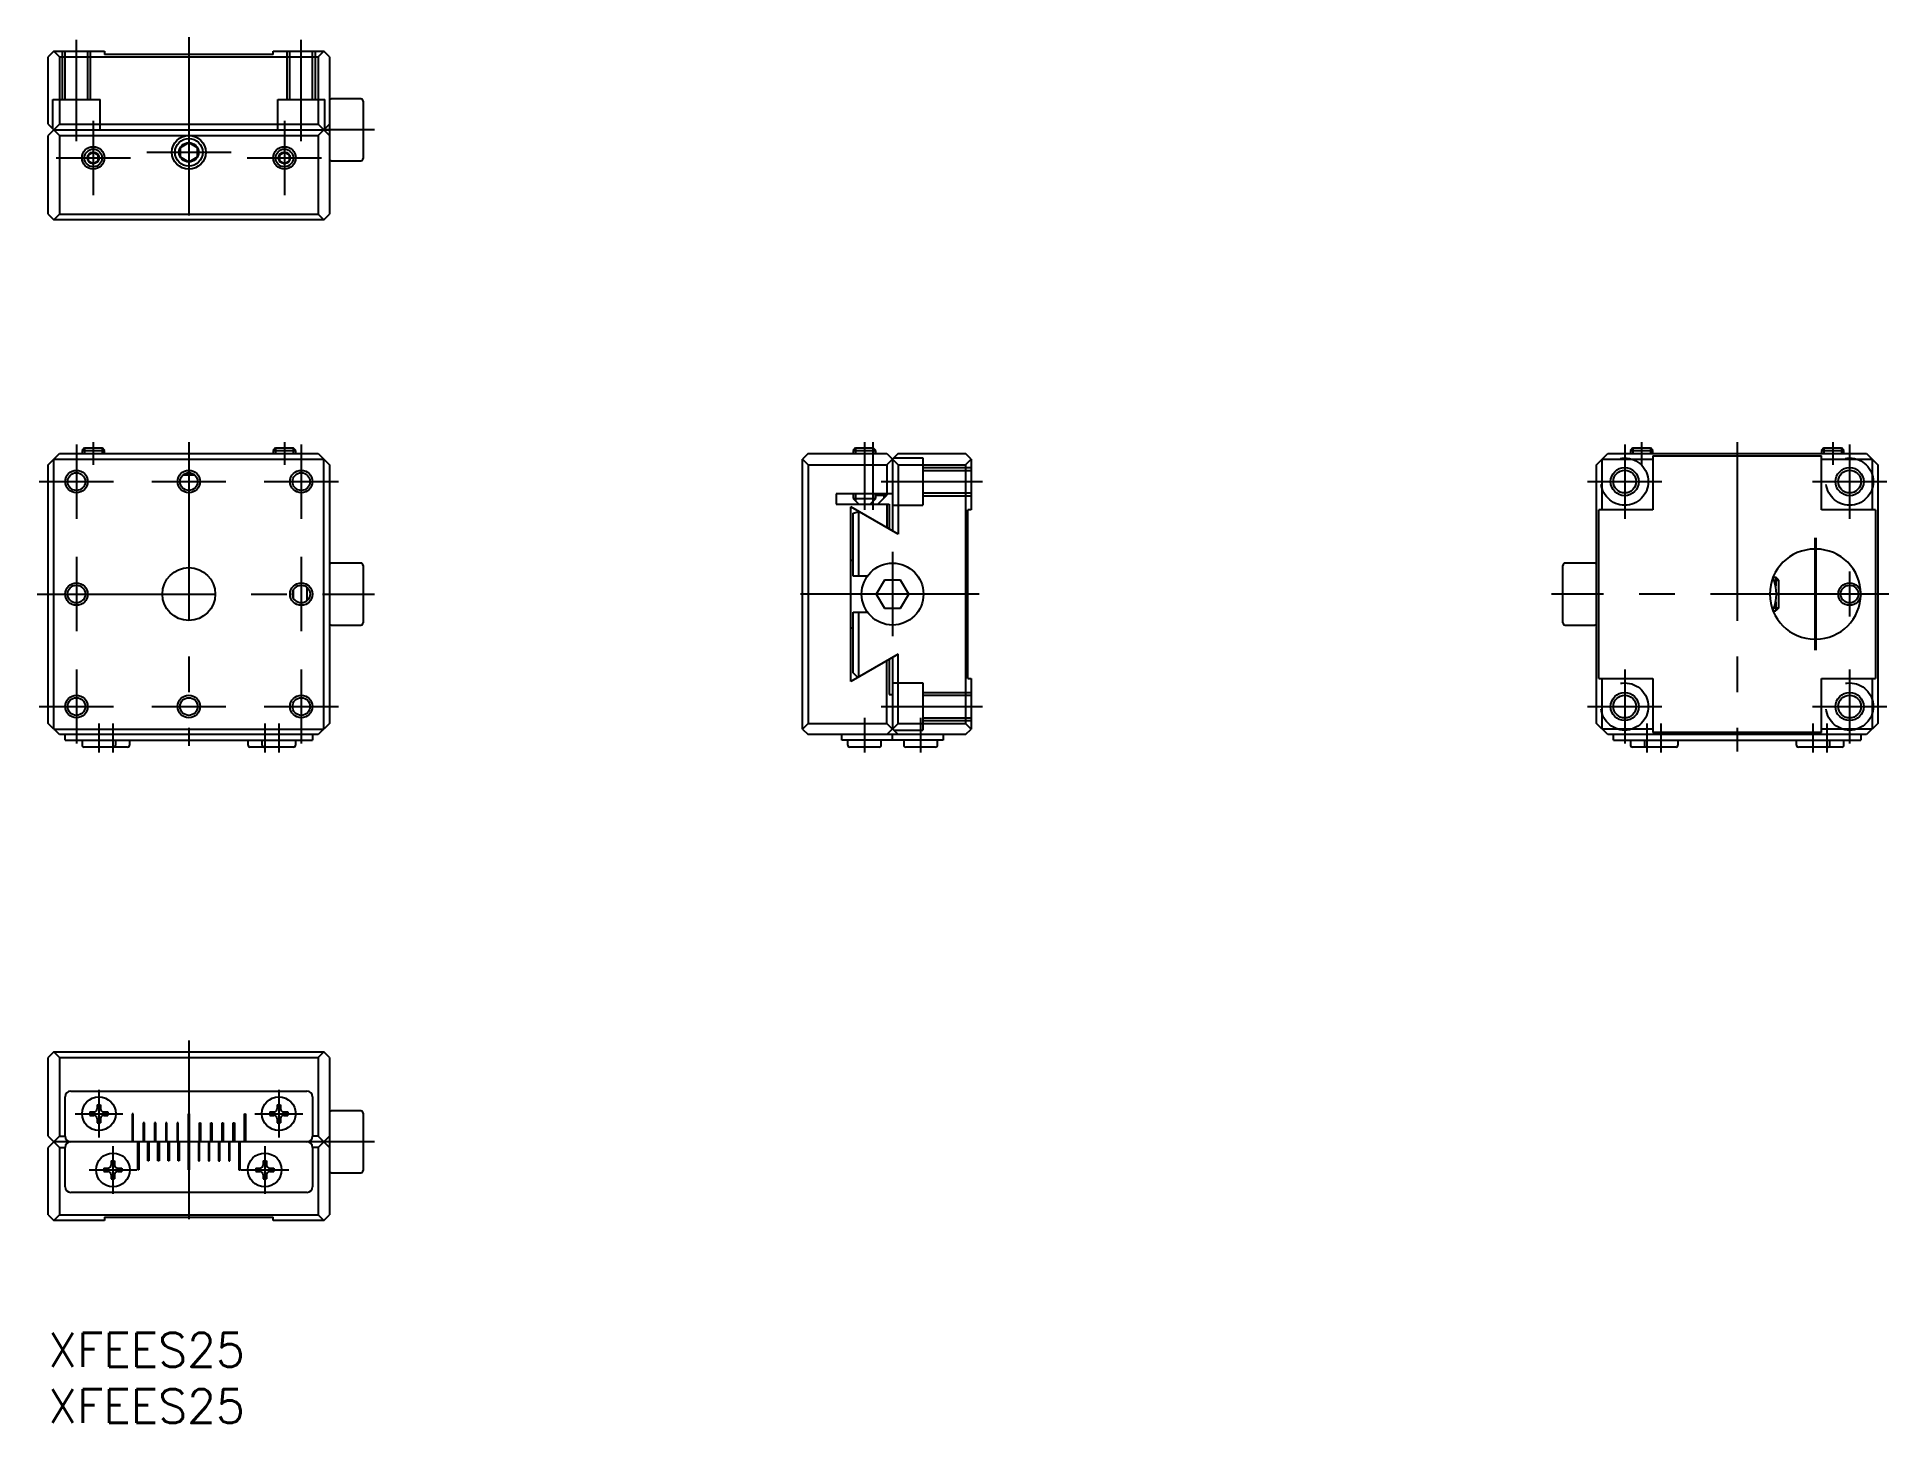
# Model space of a CAD drawing. Extents: x -1 to 164, y -8 to 115.
import ezdxf

# ---------------------------------------------------------------- set-up
doc = ezdxf.new("R2010")
doc.units = 0
doc.header["$LTSCALE"] = 0.5
doc.linetypes.add('CENTER', pattern=[50.8, 31.75, -6.35, 6.35, -6.35])
doc.linetypes.add('DASHED', pattern=[19.05, 12.7, -6.35])
for name, color, linetype in [('MSM_CENTER', 1, 'CENTER'), ('MSM_CONTINUOUS', 7, 'CONTINUOUS'), ('MSM_DASHED', 4, 'DASHED'), ('MSM_NARROW', 5, 'CONTINUOUS'), ('MSM_PART_NUMBER', 7, 'CONTINUOUS')]:
    doc.layers.add(name, color=color, linetype=linetype)
doc.styles.get("Standard").update_dxf_attribs({"font": 'txt.shx', "height": 3, "bigfont": 'bigfont.shx'})

# ---------------------------------------------------------------- blocks, each defined once
blk = doc.blocks.new('*U49')
at = {"layer": 'MSM_PART_NUMBER'}
blk.add_text('XFEES25', height=3, dxfattribs=at).set_placement((0, -3))
blk = doc.blocks.new('*U50')
at = {"layer": 'MSM_PART_NUMBER'}
blk.add_text('XFEES25', height=3, dxfattribs=at).set_placement((0, -8))

msp = doc.modelspace()

# ---------------------------------------------------------------- linework, layer by layer
at = {"layer": 'MSM_CENTER'}
for p, q in [((2.5, 105.98), (2.5, 114.98)), ((12.5, 115.23), (12.5, 97.23)), ((22.5, 105.98), (22.5, 114.98)), ((4, 107.78), (4, 101.18)), ((21, 107.78), (21, 101.18)), ((29, 106.98), (24.5, 106.98)), ((0.7, 104.48), (7.3, 104.48)), ((8.75, 104.98), (16.25, 104.98)), ((17.7, 104.48), (24.3, 104.48)), ((4, 79.2), (4, 77.2)), ((12.5, 79.2), (12.5, 52.2)), ((21, 79.2), (21, 77.2)), ((72.58, 79.2), (72.58, 73.2)), ((73.33, 79.2), (73.33, 73.2)), ((141.69, 79.2), (141.69, 77.2)), ((150.19, 79.2), (150.19, 51.7)), ((158.69, 79.2), (158.69, 77.2)), ((2.5, 79), (2.5, 72.4)), ((22.5, 79), (22.5, 72.4)), ((140.19, 79), (140.19, 72.4)), ((160.19, 79), (160.19, 72.4)), ((-0.8, 75.7), (5.8, 75.7)), ((9.2, 75.7), (15.8, 75.7)), ((19.2, 75.7), (25.8, 75.7)), ((74.08, 75.7), (83.08, 75.7)), ((136.89, 75.7), (143.49, 75.7)), ((156.89, 75.7), (163.49, 75.7)), ((75.08, 69.45), (75.08, 61.95)), ((157.09, 70.7), (157.09, 60.7)), ((157.19, 70.7), (157.19, 60.7)), ((2.5, 69), (2.5, 62.4)), ((22.5, 69), (22.5, 62.4)), ((160.19, 67.7), (160.19, 63.7)), ((-1, 65.7), (29, 65.7)), ((82.78, 65.7), (66.08, 65.7)), ((163.69, 65.7), (133.69, 65.7)), ((2.5, 59), (2.5, 52.4)), ((22.5, 59), (22.5, 52.4)), ((140.19, 59), (140.19, 52.4)), ((160.19, 59), (160.19, 52.4)), ((-0.8, 55.7), (5.8, 55.7)), ((9.2, 55.7), (15.8, 55.7)), ((19.2, 55.7), (25.8, 55.7)), ((72.58, 54.7), (72.58, 51.6)), ((74.08, 55.7), (83.08, 55.7)), ((77.58, 54.7), (77.58, 51.6)), ((136.89, 55.7), (143.49, 55.7)), ((156.89, 55.7), (163.49, 55.7)), ((4.5, 54.2), (4.5, 51.6)), ((5.75, 54.2), (5.75, 51.6)), ((19.25, 54.2), (19.25, 51.6)), ((20.5, 54.2), (20.5, 51.6)), ((142.19, 51.6), (142.19, 54.2)), ((143.44, 51.6), (143.44, 54.2)), ((156.94, 51.6), (156.94, 54.2)), ((158.19, 51.6), (158.19, 54.2)), ((12.5, 26), (12.5, 9)), ((4.5, 21.62), (4.5, 17.38)), ((20.5, 21.62), (20.5, 17.38)), ((2.38, 19.5), (6.63, 19.5)), ((18.38, 19.5), (22.63, 19.5)), ((5.75, 16.62), (5.75, 12.38)), ((19.25, 16.62), (19.25, 12.38)), ((29, 17), (24.5, 17)), ((3.63, 14.5), (7.88, 14.5)), ((17.13, 14.5), (21.38, 14.5))]:
    msp.add_line(p, q, dxfattribs=at)
at = {"layer": 'MSM_CONTINUOUS'}
for p, q in [((0.5, 113.98), (0, 113.48)), ((0.5, 113.98), (5, 113.98)), ((0.5, 113.98), (1, 113.48)), ((5, 113.98), (5, 113.68)), ((20, 113.68), (5, 113.68)), ((20, 113.68), (20, 113.98)), ((20, 113.98), (24.5, 113.98)), ((24.5, 113.98), (24, 113.48)), ((25, 113.48), (24.5, 113.98)), ((0, 107.48), (0, 113.48)), ((1, 113.48), (1, 107.48)), ((1, 113.48), (24, 113.48)), ((24, 113.48), (24, 107.48)), ((25, 113.48), (25, 99.48)), ((27.8, 109.73), (25.2, 109.73)), ((28, 109.53), (28, 104.43)), ((28, 109.53), (28, 104.43)), ((1, 107.48), (0, 106.48)), ((0, 107.48), (1, 106.48)), ((1, 107.48), (24, 107.48)), ((24, 107.48), (25, 106.48)), ((25, 107.48), (24, 106.48)), ((0, 99.48), (0, 106.48)), ((0.5, 106.98), (25, 106.98)), ((1, 106.48), (24, 106.48)), ((1, 106.48), (1, 99.48)), ((11.75, 105.41), (12.5, 105.84)), ((11.75, 104.55), (11.75, 105.41)), ((12.5, 105.84), (13.25, 105.41)), ((13.25, 105.41), (13.25, 104.55)), ((24, 106.48), (24, 99.48)), ((4, 105), (3.55, 104.74)), ((3.55, 104.74), (3.55, 104.22)), ((3.55, 104.22), (4, 103.96)), ((4.45, 104.74), (4, 105)), ((4, 103.96), (4.45, 104.22)), ((4.45, 104.22), (4.45, 104.74)), ((12.5, 104.11), (11.75, 104.55)), ((13.25, 104.55), (12.5, 104.11)), ((21, 105), (20.55, 104.74)), ((20.55, 104.74), (20.55, 104.22)), ((20.55, 104.22), (21, 103.96)), ((21.45, 104.74), (21, 105)), ((21, 103.96), (21.45, 104.22)), ((21.45, 104.22), (21.45, 104.74)), ((25.2, 104.23), (27.8, 104.23)), ((0, 99.48), (0.5, 98.98)), ((1, 99.48), (0.5, 98.98)), ((24.5, 98.98), (0.5, 98.98)), ((1, 99.48), (24, 99.48)), ((24, 99.48), (24.5, 98.98)), ((24.5, 98.98), (25, 99.48)), ((0, 77.2), (1, 78.2)), ((0.5, 53.7), (0.5, 77.7)), ((0.5, 77.7), (24.5, 77.7)), ((1, 78.2), (24, 78.2)), ((3.22, 78.7), (3, 78.48)), ((3, 78.48), (5, 78.48)), ((3, 78.48), (3, 78.2)), ((3.22, 78.7), (4.78, 78.7)), ((5, 78.48), (4.78, 78.7)), ((5, 78.2), (5, 78.48)), ((20.22, 78.7), (20, 78.48)), ((20, 78.48), (20, 78.2)), ((20, 78.48), (22, 78.48)), ((20.22, 78.7), (21.78, 78.7)), ((22, 78.48), (21.78, 78.7)), ((22, 78.2), (22, 78.48)), ((24, 78.2), (25, 77.2)), ((24.5, 53.7), (24.5, 77.7)), ((67.58, 78.2), (67.08, 77.7)), ((67.08, 53.7), (67.08, 77.7)), ((67.58, 77.2), (67.08, 77.7)), ((67.58, 78.2), (74.58, 78.2)), ((71.79, 78.7), (71.58, 78.48)), ((71.58, 78.48), (73.58, 78.48)), ((71.58, 78.48), (71.58, 78.2)), ((71.79, 78.7), (73.36, 78.7)), ((73.58, 78.48), (73.36, 78.7)), ((73.58, 78.2), (73.58, 78.48)), ((74.58, 78.2), (75.58, 77.2)), ((75.58, 78.2), (74.58, 77.2)), ((75.08, 77.7), (75.08, 71.32)), ((75.58, 78.2), (81.58, 78.2)), ((82.08, 77.7), (81.58, 78.2)), ((82.08, 77.7), (81.58, 77.2)), ((82.08, 77.7), (82.08, 73.2)), ((137.69, 77.2), (138.69, 78.2)), ((138.19, 77.7), (142.69, 77.7)), ((138.19, 73.2), (138.19, 77.7)), ((138.69, 78.2), (161.69, 78.2)), ((140.91, 78.7), (140.69, 78.48)), ((140.69, 78.48), (142.69, 78.48)), ((140.69, 78.48), (140.69, 78.2)), ((140.91, 78.7), (142.47, 78.7)), ((142.69, 78.48), (142.47, 78.7)), ((142.69, 78.2), (142.69, 78.48)), ((142.69, 78), (157.69, 78)), ((142.69, 78), (142.69, 73.2)), ((157.91, 78.7), (157.69, 78.48)), ((157.69, 78.48), (159.69, 78.48)), ((157.69, 78.48), (157.69, 78.2)), ((157.69, 73.2), (157.69, 78)), ((157.69, 77.7), (162.19, 77.7)), ((157.91, 78.7), (159.47, 78.7)), ((159.69, 78.48), (159.47, 78.7)), ((159.69, 78.2), (159.69, 78.48)), ((161.69, 78.2), (162.69, 77.2)), ((162.19, 77.7), (162.19, 73.2)), ((0, 54.2), (0, 77.2)), ((12.01, 76.31), (12.99, 76.31)), ((25, 77.2), (25, 54.2)), ((67.58, 77.2), (74.58, 77.2)), ((67.58, 77.2), (67.58, 54.2)), ((74.58, 77.2), (74.58, 74.5)), ((75.58, 77.2), (81.58, 77.2)), ((75.58, 77.2), (75.58, 71.03)), ((81.58, 77.2), (81.58, 54.2)), ((137.69, 54.2), (137.69, 77.2)), ((162.69, 77.2), (162.69, 54.2)), ((75.08, 74.6), (70.08, 74.6)), ((70.08, 74.6), (70.08, 73.7)), ((71.58, 74.6), (71.58, 74.2)), ((71.58, 74.2), (72.08, 73.7)), ((71.58, 74.2), (73.58, 74.2)), ((73.08, 73.7), (73.58, 74.2)), ((73.58, 74.2), (73.58, 74.6)), ((73.58, 74.5), (74.58, 74.5)), ((73.78, 73.7), (74.58, 74.5)), ((70.08, 73.7), (74.78, 73.7)), ((75.58, 71.03), (71.38, 73.45)), ((71.38, 57.94), (71.38, 73.45)), ((71.58, 72.9), (72.1, 73.04)), ((71.58, 67.3), (71.58, 72.9)), ((72.08, 67.3), (72.08, 73.03)), ((74.58, 73.7), (74.58, 71.61)), ((74.78, 73.7), (74.78, 71.49)), ((82.08, 73.2), (81.78, 73.2)), ((81.78, 58.2), (81.78, 73.2)), ((142.69, 73.2), (137.89, 73.2)), ((137.89, 58.2), (137.89, 73.2)), ((162.49, 73.2), (157.69, 73.2)), ((162.49, 73.2), (162.49, 58.2)), ((157.19, 69.7), (157.09, 69.7)), ((27.8, 68.45), (25.2, 68.45)), ((28, 68.25), (28, 63.15)), ((71.58, 68.7), (71.38, 68.7)), ((134.69, 63.15), (134.69, 68.25)), ((137.49, 68.45), (134.89, 68.45)), ((21.8, 65.34), (21.8, 66.05)), ((23, 66.3), (23, 65.09)), ((72.84, 67.3), (71.58, 67.3)), ((74.35, 66.95), (73.63, 65.7)), ((75.8, 66.95), (74.35, 66.95)), ((76.52, 65.7), (75.8, 66.95)), ((153.38, 67.2), (153.62, 67.2)), ((153.89, 66.93), (153.62, 67.2)), ((153.62, 67.2), (153.62, 66.4)), ((153.89, 64.47), (153.89, 66.93)), ((73.63, 65.7), (74.35, 64.45)), ((74.35, 64.45), (75.8, 64.45)), ((75.8, 64.45), (76.52, 65.7)), ((153.62, 65), (153.62, 64.2)), ((153.89, 64.47), (153.62, 64.2)), ((25.2, 62.95), (27.8, 62.95)), ((71.38, 62.7), (71.58, 62.7)), ((71.58, 64.1), (72.84, 64.1)), ((71.58, 58.7), (71.58, 64.1)), ((72.08, 58.34), (72.08, 64.1)), ((134.89, 62.95), (137.49, 62.95)), ((153.38, 64.2), (153.62, 64.2)), ((157.09, 61.7), (157.19, 61.7)), ((75.58, 60.36), (71.38, 57.94)), ((74.58, 54.2), (74.58, 59.79)), ((74.78, 59.9), (74.78, 56.76)), ((75.08, 60.08), (75.08, 53.7)), ((75.58, 54.2), (75.58, 60.36)), ((71.98, 58.29), (71.58, 58.7)), ((81.78, 58.2), (82.08, 58.2)), ((82.08, 58.2), (82.08, 53.7)), ((137.89, 58.2), (142.69, 58.2)), ((138.19, 53.7), (138.19, 58.2)), ((142.69, 58.2), (142.69, 53.4)), ((157.69, 53.4), (157.69, 58.2)), ((157.69, 58.2), (162.49, 58.2)), ((162.19, 58.2), (162.19, 53.7)), ((74.78, 56.76), (75.08, 56.76)), ((1, 53.2), (0, 54.2)), ((0.5, 53.7), (24.5, 53.7)), ((24, 53.2), (1, 53.2)), ((1.5, 52.7), (1.5, 53.2)), ((23.5, 53.2), (23.5, 52.7)), ((25, 54.2), (24, 53.2)), ((67.58, 54.2), (67.08, 53.7)), ((67.08, 53.7), (67.58, 53.2)), ((67.58, 54.2), (74.58, 54.2)), ((81.58, 53.2), (67.58, 53.2)), ((70.58, 52.7), (70.58, 53.2)), ((75.58, 53.2), (74.58, 54.2)), ((75.58, 54.2), (74.58, 53.2)), ((75.08, 52.7), (75.08, 53.2)), ((75.58, 54.2), (81.58, 54.2)), ((79.58, 53.2), (79.58, 52.7)), ((82.08, 53.7), (81.58, 54.2)), ((81.58, 53.2), (82.08, 53.7)), ((138.69, 53.2), (137.69, 54.2)), ((142.69, 53.7), (138.19, 53.7)), ((161.69, 53.2), (138.69, 53.2)), ((139.19, 52.7), (139.19, 53.2)), ((157.69, 53.4), (142.69, 53.4)), ((162.19, 53.7), (157.69, 53.7)), ((161.19, 53.2), (161.19, 52.7)), ((162.69, 54.2), (161.69, 53.2)), ((1.5, 52.7), (23.5, 52.7)), ((3, 52.7), (3, 52.3)), ((7.05, 52.1), (3.2, 52.1)), ((6, 52.3), (6, 52.7)), ((7.25, 52.3), (7.25, 52.7)), ((17.75, 52.7), (17.75, 52.3)), ((21.8, 52.1), (17.95, 52.1)), ((19, 52.7), (19, 52.3)), ((22, 52.3), (22, 52.7)), ((79.58, 52.7), (70.58, 52.7)), ((71.08, 52.7), (71.08, 52.3)), ((73.88, 52.1), (71.28, 52.1)), ((74.08, 52.3), (74.08, 52.7)), ((76.08, 52.7), (76.08, 52.3)), ((78.88, 52.1), (76.28, 52.1)), ((79.08, 52.3), (79.08, 52.7)), ((139.19, 52.7), (161.19, 52.7)), ((140.69, 52.7), (140.69, 52.3)), ((144.74, 52.1), (140.89, 52.1)), ((141.94, 52.7), (141.94, 52.3)), ((144.94, 52.3), (144.94, 52.7)), ((155.44, 52.7), (155.44, 52.3)), ((159.49, 52.1), (155.64, 52.1)), ((158.44, 52.3), (158.44, 52.7)), ((159.69, 52.3), (159.69, 52.7)), ((0.5, 25), (0, 24.5)), ((0.5, 25), (24.5, 25)), ((0.5, 25), (1, 24.5)), ((24, 24.5), (24.5, 25)), ((25, 24.5), (24.5, 25)), ((0, 17.5), (0, 24.5)), ((1, 24.5), (1, 17.5)), ((1, 24.5), (24, 24.5)), ((24, 24.5), (24, 17.5)), ((25, 24.5), (25, 10.5)), ((2, 21.5), (23, 21.5)), ((1.5, 17.5), (1.5, 21)), ((4.35, 20.3), (4.35, 19.95)), ((4.35, 20.3), (4.65, 20.3)), ((4.65, 20.3), (4.65, 19.95)), ((20.35, 20.3), (20.35, 19.95)), ((20.35, 20.3), (20.65, 20.3)), ((20.65, 20.3), (20.65, 19.95)), ((23.5, 21), (23.5, 17.5)), ((3.7, 19.65), (3.7, 19.35)), ((3.7, 19.65), (4.05, 19.65)), ((3.7, 19.35), (4.05, 19.35)), ((4.35, 19.05), (4.35, 18.7)), ((4.35, 18.7), (4.65, 18.7)), ((4.65, 19.05), (4.65, 18.7)), ((4.95, 19.65), (5.3, 19.65)), ((4.95, 19.35), (5.3, 19.35)), ((5.3, 19.65), (5.3, 19.35)), ((7.55, 19.5), (7.45, 19.5)), ((7.45, 19.5), (7.45, 17)), ((7.55, 17), (7.55, 19.5)), ((8.55, 18.7), (8.45, 18.7)), ((8.45, 18.7), (8.45, 17)), ((8.55, 17), (8.55, 18.7)), ((9.55, 18.7), (9.45, 18.7)), ((9.45, 18.7), (9.45, 17)), ((9.55, 17), (9.55, 18.7)), ((10.55, 18.7), (10.45, 18.7)), ((10.45, 18.7), (10.45, 17)), ((10.55, 17), (10.55, 18.7)), ((11.55, 18.7), (11.45, 18.7)), ((11.45, 18.7), (11.45, 17)), ((11.55, 15.3), (11.55, 18.7)), ((12.45, 19.5), (12.45, 14.5)), ((12.55, 19.5), (12.45, 19.5)), ((12.55, 14.5), (12.55, 19.5)), ((13.45, 18.7), (13.55, 18.7)), ((13.45, 15.3), (13.45, 18.7)), ((13.55, 18.7), (13.55, 17)), ((14.45, 18.7), (14.55, 18.7)), ((14.45, 17), (14.45, 18.7)), ((14.55, 18.7), (14.55, 17)), ((15.45, 18.7), (15.55, 18.7)), ((15.45, 17), (15.45, 18.7)), ((15.55, 18.7), (15.55, 17)), ((16.45, 18.7), (16.55, 18.7)), ((16.45, 17), (16.45, 18.7)), ((16.55, 18.7), (16.55, 17)), ((17.45, 19.5), (17.55, 19.5)), ((17.45, 17), (17.45, 19.5)), ((17.55, 19.5), (17.55, 17)), ((19.7, 19.65), (20.05, 19.65)), ((19.7, 19.65), (19.7, 19.35)), ((19.7, 19.35), (20.05, 19.35)), ((20.35, 19.05), (20.35, 18.7)), ((20.35, 18.7), (20.65, 18.7)), ((20.65, 19.05), (20.65, 18.7)), ((20.95, 19.65), (21.3, 19.65)), ((20.95, 19.35), (21.3, 19.35)), ((21.3, 19.65), (21.3, 19.35)), ((27.8, 19.75), (25.2, 19.75)), ((28, 19.55), (28, 14.45)), ((1, 17.5), (0, 16.5)), ((0, 17.5), (1, 16.5)), ((0, 10.5), (0, 16.5)), ((24.5, 17), (0.5, 17)), ((1, 17.5), (1.5, 17.5)), ((1, 16.5), (1.5, 16.5)), ((1, 16.5), (1, 10.5)), ((1.5, 13), (1.5, 16.5)), ((7.95, 14.5), (7.95, 17)), ((8.05, 17), (8.05, 14.5)), ((8.85, 15.3), (8.85, 17)), ((8.95, 17), (8.95, 15.3)), ((9.75, 15.3), (9.75, 17)), ((9.85, 17), (9.85, 15.3)), ((10.65, 15.3), (10.65, 17)), ((10.75, 17), (10.75, 15.3)), ((11.65, 17), (11.65, 15.3)), ((13.35, 17), (13.35, 15.3)), ((14.25, 17), (14.25, 15.3)), ((14.35, 15.3), (14.35, 17)), ((15.15, 17), (15.15, 15.3)), ((15.25, 15.3), (15.25, 17)), ((16.05, 17), (16.05, 15.3)), ((16.15, 15.3), (16.15, 17)), ((16.95, 17), (16.95, 14.5)), ((17.05, 14.5), (17.05, 17)), ((24, 17.5), (23.5, 17.5)), ((23.5, 16.5), (23.5, 13)), ((24, 16.5), (23.5, 16.5)), ((24, 17.5), (25, 16.5)), ((25, 17.5), (24, 16.5)), ((24, 16.5), (24, 10.5)), ((5.6, 15.3), (5.6, 14.95)), ((5.6, 15.3), (5.9, 15.3)), ((5.9, 15.3), (5.9, 14.95)), ((8.95, 15.3), (8.85, 15.3)), ((9.85, 15.3), (9.75, 15.3)), ((10.75, 15.3), (10.65, 15.3)), ((11.65, 15.3), (11.55, 15.3)), ((13.35, 15.3), (13.45, 15.3)), ((14.25, 15.3), (14.35, 15.3)), ((15.15, 15.3), (15.25, 15.3)), ((16.05, 15.3), (16.15, 15.3)), ((19.1, 15.3), (19.1, 14.95)), ((19.1, 15.3), (19.4, 15.3)), ((19.4, 15.3), (19.4, 14.95)), ((4.95, 14.65), (4.95, 14.35)), ((4.95, 14.65), (5.3, 14.65)), ((4.95, 14.35), (5.3, 14.35)), ((5.6, 14.05), (5.6, 13.7)), ((5.6, 13.7), (5.9, 13.7)), ((5.9, 14.05), (5.9, 13.7)), ((6.2, 14.65), (6.55, 14.65)), ((6.2, 14.35), (6.55, 14.35)), ((6.55, 14.65), (6.55, 14.35)), ((8.05, 14.5), (7.95, 14.5)), ((12.45, 14.5), (12.55, 14.5)), ((16.95, 14.5), (17.05, 14.5)), ((18.45, 14.65), (18.45, 14.35)), ((18.45, 14.65), (18.8, 14.65)), ((18.45, 14.35), (18.8, 14.35)), ((19.1, 14.05), (19.1, 13.7)), ((19.1, 13.7), (19.4, 13.7)), ((19.4, 14.05), (19.4, 13.7)), ((19.7, 14.65), (20.05, 14.65)), ((19.7, 14.35), (20.05, 14.35)), ((20.05, 14.65), (20.05, 14.35)), ((25.2, 14.25), (27.8, 14.25)), ((23, 12.5), (2, 12.5)), ((0, 10.5), (0.5, 10)), ((1, 10.5), (0.5, 10)), ((5, 10), (0.5, 10)), ((1, 10.5), (24, 10.5)), ((5, 10.3), (20, 10.3)), ((5, 10.3), (5, 10)), ((20, 10), (20, 10.3)), ((24.5, 10), (20, 10)), ((24.5, 10), (24, 10.5)), ((24.5, 10), (25, 10.5))]:
    msp.add_line(p, q, dxfattribs=at)
for centre, radius in [((4, 104.48), 1), ((12.5, 104.98), 1.23), ((12.5, 104.98), 0.866), ((21, 104.48), 1), ((4, 104.48), 0.52), ((21, 104.48), 0.52), ((2.5, 75.7), 0.783), ((12.5, 75.7), 0.783), ((22.5, 75.7), 0.783), ((140.19, 75.7), 1.01), ((160.19, 75.7), 1.01), ((12.5, 65.7), 2.35), ((75.08, 65.7), 2.75), ((2.5, 65.7), 0.783), ((22.5, 65.7), 0.783), ((160.19, 65.7), 0.783), ((2.5, 55.7), 0.783), ((12.5, 55.7), 0.783), ((22.5, 55.7), 0.783), ((140.19, 55.7), 1.01), ((160.19, 55.7), 1.01), ((4.5, 19.5), 1.5), ((20.5, 19.5), 1.5), ((5.75, 14.5), 1.5), ((19.25, 14.5), 1.5)]:
    msp.add_circle(centre, radius, dxfattribs=at)
for centre, radius, start, end in [((25.2, 109.53), 0.2, 90, 180), ((27.8, 109.53), 0.2, 0, 90), ((25.2, 104.43), 0.2, 180, 270), ((27.8, 104.43), 0.2, 270, 0), ((157.09, 65.7), 4, 90, 270), ((157.19, 65.7), 4, 270, 90), ((25.2, 68.25), 0.2, 90, 180), ((27.8, 68.25), 0.2, 0, 90), ((134.89, 68.25), 0.2, 90, 180), ((137.49, 68.25), 0.2, 0, 90), ((150.19, 65.7), 3.5, 335.2406, 24.7594), ((25.2, 63.15), 0.2, 180, 270), ((27.8, 63.15), 0.2, 270, 0), ((134.89, 63.15), 0.2, 180, 270), ((137.49, 63.15), 0.2, 270, 0), ((3.2, 52.3), 0.2, 180, 270), ((5.8, 52.3), 0.2, 270, 0), ((7.05, 52.3), 0.2, 270, 0), ((17.95, 52.3), 0.2, 180, 270), ((19.2, 52.3), 0.2, 180, 270), ((21.8, 52.3), 0.2, 270, 0), ((71.28, 52.3), 0.2, 180, 270), ((73.88, 52.3), 0.2, 270, 0), ((76.28, 52.3), 0.2, 180, 270), ((78.88, 52.3), 0.2, 270, 0), ((140.89, 52.3), 0.2, 180, 270), ((142.14, 52.3), 0.2, 180, 270), ((144.74, 52.3), 0.2, 270, 0), ((155.64, 52.3), 0.2, 180, 270), ((158.24, 52.3), 0.2, 270, 0), ((159.49, 52.3), 0.2, 270, 0), ((2, 21), 0.5, 90, 180), ((23, 21), 0.5, 0, 90), ((4.05, 19.95), 0.3, 270, 0), ((4.95, 19.95), 0.3, 180, 270), ((20.05, 19.95), 0.3, 270, 0), ((20.95, 19.95), 0.3, 180, 270), ((4.05, 19.05), 0.3, 0, 90), ((4.95, 19.05), 0.3, 90, 180), ((20.05, 19.05), 0.3, 0, 90), ((20.95, 19.05), 0.3, 90, 180), ((25.2, 19.55), 0.2, 90, 180), ((27.8, 19.55), 0.2, 0, 90), ((2, 17.5), 0.5, 180, 270), ((2, 16.5), 0.5, 90, 180), ((23, 17.5), 0.5, 270, 0), ((23, 16.5), 0.5, 0, 90), ((5.3, 14.95), 0.3, 270, 0), ((6.2, 14.95), 0.3, 180, 270), ((18.8, 14.95), 0.3, 270, 0), ((19.7, 14.95), 0.3, 180, 270), ((5.3, 14.05), 0.3, 0, 90), ((6.2, 14.05), 0.3, 90, 180), ((18.8, 14.05), 0.3, 0, 90), ((19.7, 14.05), 0.3, 90, 180), ((25.2, 14.45), 0.2, 180, 270), ((27.8, 14.45), 0.2, 270, 0), ((2, 13), 0.5, 180, 270), ((23, 13), 0.5, 270, 0)]:
    msp.add_arc(centre, radius, start, end, dxfattribs=at)
at = {"layer": 'MSM_DASHED'}
for p, q in [((1.25, 109.68), (1.25, 113.98)), ((1.49, 109.68), (1.49, 113.98)), ((3.51, 109.68), (3.51, 113.98)), ((3.75, 109.68), (3.75, 113.98)), ((21.25, 109.68), (21.25, 113.98)), ((21.49, 109.68), (21.49, 113.98)), ((23.51, 109.68), (23.51, 113.98)), ((23.75, 109.68), (23.75, 113.98)), ((0.4, 107.08), (0.4, 109.68)), ((0.4, 109.68), (4.6, 109.68)), ((4.6, 106.98), (4.6, 109.68)), ((20.4, 106.98), (20.4, 109.68)), ((20.4, 109.68), (24.6, 109.68)), ((24.6, 107.08), (24.6, 109.68)), ((75.18, 77.8), (77.78, 77.8)), ((77.78, 77.8), (77.78, 73.6)), ((77.78, 76.95), (82.08, 76.95)), ((77.78, 76.7), (82.08, 76.7)), ((77.78, 74.69), (82.08, 74.69)), ((77.78, 74.45), (82.08, 74.45)), ((75.08, 73.6), (77.78, 73.6)), ((75.08, 57.8), (77.78, 57.8)), ((77.78, 57.8), (77.78, 53.6)), ((77.78, 56.95), (82.08, 56.95)), ((77.78, 56.7), (82.08, 56.7)), ((77.78, 54.69), (82.08, 54.69)), ((77.78, 54.45), (82.08, 54.45)), ((75.18, 53.6), (77.78, 53.6))]:
    msp.add_line(p, q, dxfattribs=at)
for centre in [(140.19, 75.7), (160.19, 75.7), (140.19, 55.7), (160.19, 55.7)]:
    msp.add_circle(centre, 2.1, dxfattribs=at)
at = {"layer": 'MSM_NARROW'}
for p, q in [((3.22, 78.7), (3.22, 78.2)), ((4.78, 78.7), (4.78, 78.2)), ((20.22, 78.7), (20.22, 78.2)), ((21.78, 78.7), (21.78, 78.2)), ((71.79, 78.7), (71.79, 78.2)), ((73.36, 78.7), (73.36, 78.2)), ((140.91, 78.7), (140.91, 78.2)), ((142.47, 78.7), (142.47, 78.2)), ((157.91, 78.7), (157.91, 78.2)), ((159.47, 78.7), (159.47, 78.2)), ((71.79, 74.6), (71.79, 73.98)), ((73.36, 74.6), (73.36, 73.98)), ((74.3, 74.6), (74.3, 74.27)), ((153.47, 66.93), (153.89, 66.93)), ((153.47, 64.47), (153.89, 64.47))]:
    msp.add_line(p, q, dxfattribs=at)
for centre, radius in [((12.5, 104.98), 1.5), ((4, 104.48), 0.784), ((21, 104.48), 0.784), ((2.5, 75.7), 1), ((12.5, 75.7), 1), ((22.5, 75.7), 1), ((140.19, 75.7), 1.25), ((160.19, 75.7), 1.25), ((2.5, 65.7), 1), ((22.5, 65.7), 1), ((160.19, 65.7), 1), ((2.5, 55.7), 1), ((12.5, 55.7), 1), ((22.5, 55.7), 1), ((140.19, 55.7), 1.25), ((160.19, 55.7), 1.25)]:
    msp.add_circle(centre, radius, dxfattribs=at)

# ---------------------------------------------------------------- block references
at = {"layer": 'MSM_CONTINUOUS'}
for name in ['*U49', '*U50']:
    msp.add_blockref(name, (0, 0), dxfattribs=at)

doc.saveas('drawing.dxf')
